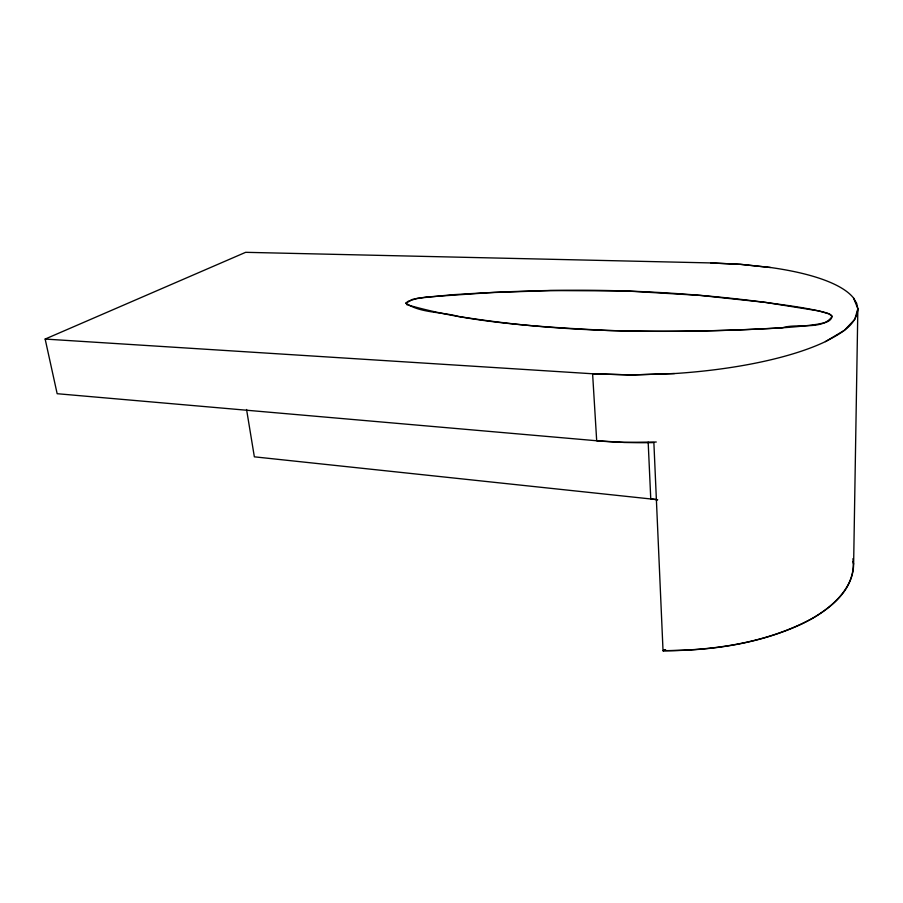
<?xml version="1.0" encoding="UTF-8"?>
<svg xmlns="http://www.w3.org/2000/svg" width="903" height="903" viewBox="0 0 903 903"><rect width="100%" height="100%" fill="white"/><g stroke="black" fill="none" stroke-linecap="round" stroke-linejoin="round"><path stroke-width="1.35" d="M45.15 339.065L592.605 373.774L596.691 440.766A191.018 62.488 -2.6 0 0 653.874 442.594L663.028 650.679C710.266 650.815 758.464 644.076 801.627 624.063C825.387 612.324 853.03 593.497 853.628 564.093L857.85 308.702L856.665 303.34L853.572 298.08A194.461 55.23 -3 0 0 770.44 267.491L740.652 264.353L710.842 262.931L245.65 252.321L45.15 339.065L57.16 393.708L596.691 440.766L624.041 442.402L656.278 442.019M853.572 298.08L857.85 308.702C856.755 325.814 838.684 334.482 825.444 341.605A194.461 55.23 -3 0 1 674.485 373.549L631.445 374.959L592.605 373.774L631.445 374.959L674.485 373.549M852.929 558.686C856.676 585.483 833.661 605.857 812.768 618.205C767.076 642.846 714.363 650.476 663.028 650.679L665.556 649.867L663.028 650.679M857.85 308.702L854.802 319.369L844.452 330.284L825.444 341.605M710.842 262.931L740.652 264.353L770.44 267.491M657.576 499.686L254.353 456.828L246.564 409.488M657.587 499.856L650.758 498.806L648.173 442.154M852.974 561.395L853.628 564.093M405.966 303.227C420.155 313.07 441.477 311.761 458.171 316.389A511.764 106.678 -2.5 0 0 485.001 320.351C570.233 332.067 656.549 332.902 742.401 329.798C767.336 328.602 792.382 327.891 817.113 324.29C821.911 323.093 828.232 323.082 831.313 318.567C834.225 314.899 827.656 313.273 825.218 312.54C805.645 307.46 785.475 305.248 765.507 302.403C686.438 292.041 606.545 288.35 526.855 291.127A1342.716 802.078 -12.6 0 0 494.336 292.346L425.708 297.076L412.265 299.446L405.966 303.227M832.126 316.366C822.768 330.746 796.728 323.014 782.653 327.733C724.341 331.13 665.883 332.225 607.493 330.464C540.265 326.863 471.603 323.398 406.711 304.627L406.169 302.81L408.19 301.297L417.242 298.295L451.24 294.807L484.459 292.82L550.435 290.563L625.79 290.947L700.333 295.416L765.507 302.403L818.998 310.948L829.191 313.939L832.126 316.366"/></g></svg>
